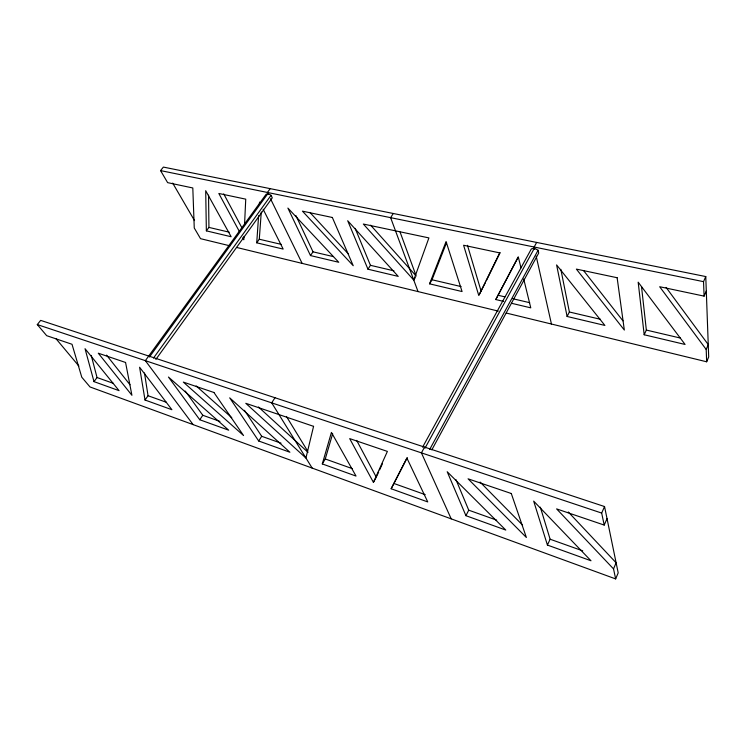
<?xml version="1.0" encoding="UTF-8"?>
<svg xmlns="http://www.w3.org/2000/svg" width="746" height="746" viewBox="0 0 746 746"><rect width="100%" height="100%" fill="white"/><g stroke="black" fill="none" stroke-linecap="round" stroke-linejoin="round"><path stroke-width="1.12" d="M243.998 236.277L243.839 239.755L242.748 237.741M244.548 224.677L245.742 199.163L218.82 193.466L239.485 231.708M263.142 209.234L283.172 249.089L256.736 242.814L258.61 215.659M259.394 204.348L259.543 202.082M256.736 242.814L259.291 239.224L261.277 211.967M322.309 463.928L331.429 432.4L356.038 476.079L322.309 463.928L325.256 458.976L332.669 433.706M413.76 280.076L428.903 237.909L363.339 224.042L413.76 280.076L415.233 277.661M429.575 283.834L446.08 241.545L462.072 291.546L429.575 283.834L432.009 279.759L446.574 242.571M615.655 578.915L618.192 572.863L604.54 506.543L40.666 320.37L37.3 324.575L46.672 335.672L72.017 344.279L81.78 377.224L90.014 386.96L615.655 578.915L613.529 568.9L556.619 508.903L604.213 525.072L607.03 518.629M506.217 313.031L706.667 361.791L708.7 356.952L705.772 276.561L163.374 167.085L160.558 170.601L167.626 182.639L192.804 187.964L194.258 227.987L200.534 238.673L229.88 245.816M613.529 568.9L616.112 562.773L568.284 511.98M706.667 361.791L706.192 349.473L708.252 344.596L666.094 287.424M706.192 349.473L659.669 286.725L704.093 296.125L706.294 291.071M604.213 525.072L601.668 513.071L604.54 506.543M704.093 296.125L703.525 281.662L705.772 276.561M373.42 482.345L387.388 451.414L349.678 438.601L373.42 482.345L376.32 477.198L356.663 440.392M376.795 476.153L378.688 471.976M379.63 469.896L382.465 463.63M547.424 545.074L533.679 501.116L590.991 560.768L547.424 545.074L550.119 539.218L540.328 507.14M644.18 334.758L638.175 282.175L685.098 344.465L644.18 334.758L646.344 330.068L641.504 286.492M479.249 294.661L485.254 282.93M486.28 280.841L500.146 252.624M465.933 515.691L447.199 471.733L505.779 530.061L465.933 515.691L468.73 510.171L455.974 479.65M567.109 316.472L556.6 264.923L604.885 325.433L567.109 316.472L569.375 311.996L560.833 269.306M391.156 488.742L406.878 458.035L427.756 501.937L391.156 488.742L407.316 457.615M503.681 301.421L495.782 299.547L518.274 256.81L520.997 267.907M495.782 299.547L518.069 257.435M431.813 449.894L538.696 253.062L538.08 250.274L534.406 248.185L531.366 248.894L422.59 447.18M429.649 449.512L538.08 250.274M424.567 447.124L421.415 452.869L451.209 518.862M536.654 242.431L534.145 247.01L534.649 249.276M425.015 448.15L534.406 248.185M258.703 440.998L229.693 397.842L289.886 452.235L258.703 440.998L261.697 436.289L244.446 410.3M367.965 269.213L347.692 220.732L398.233 276.393L367.965 269.213L370.445 265.315L355.161 228.351M274.985 397.739L271.693 402.859L312.192 468.096M393.282 213.487L390.615 217.655L418.03 291.583M199.769 419.756L168.456 377.038L228.686 430.181L199.769 419.756L202.791 415.27L185.241 391.044M310.485 255.57L287.891 208.078L338.74 262.275L310.485 255.57L313.012 251.831L295.957 215.631M145.013 400.015L139.595 367.237L171.897 409.713L145.013 400.015L148.053 395.734L144.482 372.963M155.858 359.432L272.29 197.849L271.05 195.312L267.954 193.531L266.108 194.286L145.349 360.663L193.13 424.623M153.48 358.071L271.05 195.312M270.192 188.645L267.432 192.459L268.448 194.547M149.424 357.017L267.954 193.531M93.996 381.626L85.035 348.699L119.062 390.662L93.996 381.626L97.045 377.532L91.236 355.432M206.362 230.859L205.7 190.696L231.148 236.743L206.362 230.859L208.936 227.409L208.544 195.154M160.558 170.601L703.525 281.662M208.936 227.409L229.209 232.165M259.291 239.224L281.307 244.39M313.012 251.831L333.331 256.605M370.445 265.315L393.963 270.835M432.009 279.759L461.112 286.585M498.142 295.276L504.902 296.871M512.791 298.717L529.707 302.69M569.375 311.996L600.446 319.288M646.344 330.068L680.38 338.05M511.579 303.296L530.77 307.846L523.711 279.004M236.659 247.458L498.3 311.11M37.3 324.575L601.668 513.071M97.045 377.532L113.392 383.369M148.053 395.734L166.33 402.262M202.791 415.27L219.921 421.387M261.697 436.289L281.037 443.189M325.256 458.976L352.429 468.675M394.047 483.52L425.229 494.645M468.73 510.171L496.705 520.158M550.119 539.218L582.738 550.856M196.151 385.924L231.782 417.704M258.433 406.971L308.042 452.356M480.079 482.065L522.564 525.1M309.879 212.405L348.606 254.181M370.622 225.171L416.203 276.048M55.903 338.591L78.899 366.081M106.557 355.124L130 384.777M583.754 270.807L622.966 320.864M286.436 416.445L307.688 451.153M172.69 183.096L194.538 220.62M223.725 193.867L242.077 228.136M270.49 198.716L302.139 263.385M400.089 232.071L415.811 274.976M467.462 245.294L481.151 291.294M536.178 256.074L551.443 324.034M313.572 426.339L305.935 458.025L245.788 403.306L313.572 426.339M499.689 252.885L478.773 295.509L463.602 245.248L499.689 252.885M332.343 217.478L302.447 211.155L353.231 265.716L332.343 217.478M617.128 277.726L576.36 269.101L624.337 330.049L617.128 277.726M125.561 362.472L98.295 353.203L131.921 395.296L125.561 362.472M213.925 392.489L183.32 382.092L243.55 435.533L213.925 392.489M511.29 493.507L468.068 478.82L526.378 537.484L511.29 493.507"/></g></svg>
